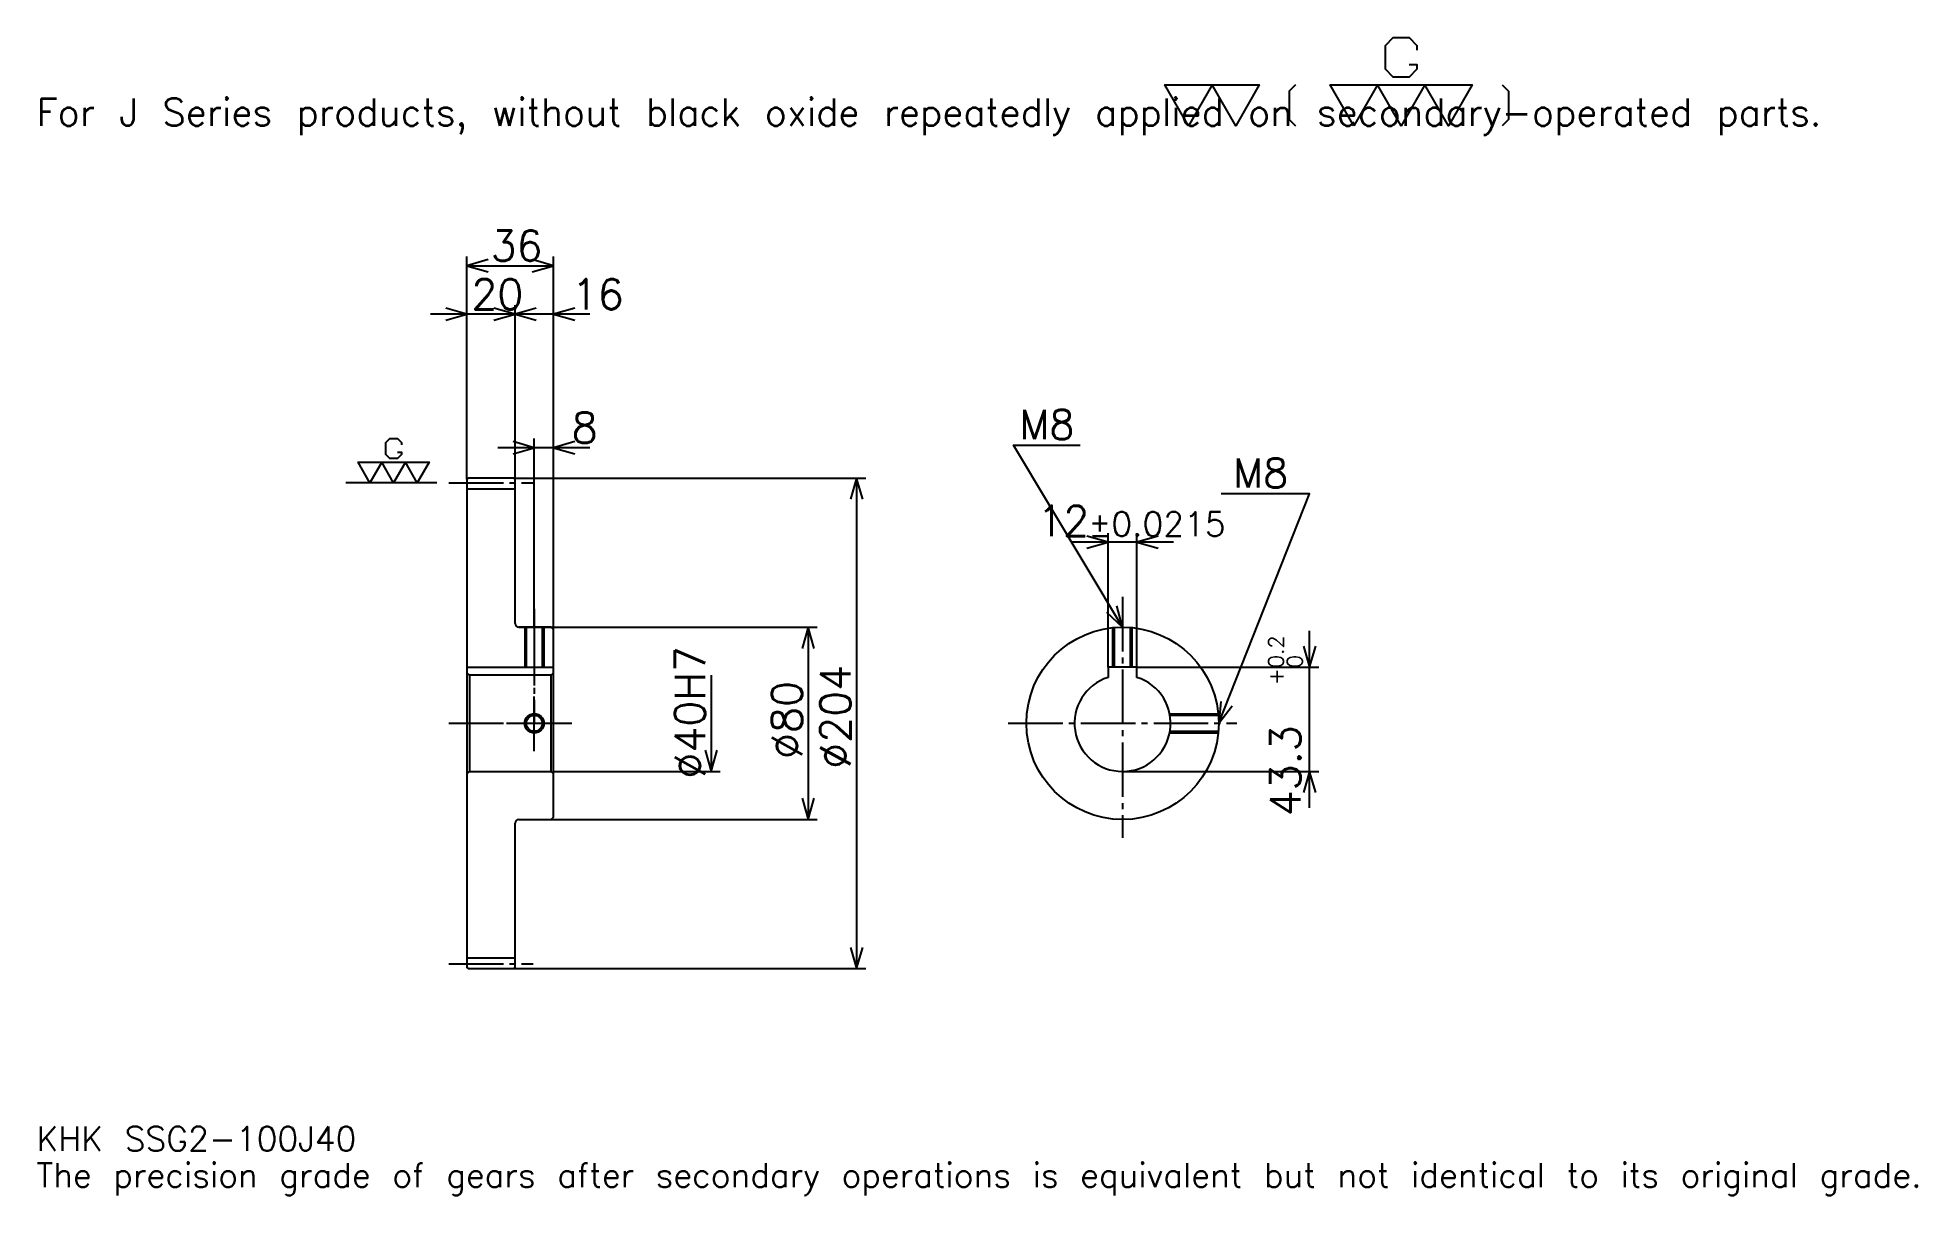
# Model space of a CAD drawing. Extents: x 26 to 808, y 9 to 491.
import ezdxf

# ---------------------------------------------------------------- set-up
doc = ezdxf.new("R2010")
doc.units = 0
doc.linetypes.add('DASHDOT', pattern=[30.260869, 22.695652, -2.521739, 2.521739, -2.521739])
doc.layers.get('0').update_dxf_attribs({"linetype": 'CONTINUOUS'})
doc.layers.add('DASHDOT', color=6, linetype='DASHDOT')
doc.styles.add('KANJI', font='TXT', dxfattribs={"bigfont": 'BIGFONT'})

msp = doc.modelspace()

# ---------------------------------------------------------------- linework, layer by layer
at = {"color": 5}
for p, q in [((204.260864, 307.521729), (204.260864, 399.565186)), ((240.260864, 307.521729), (240.260864, 399.565186)), ((204.260864, 395.782593), (240.260864, 395.782593)), ((239.391296, 375.608704), (189.130432, 375.608704)), ((255.391296, 375.608704), (209.130432, 375.608704)), ((224.260864, 307.521729), (224.260864, 379.391296)), ((232.260864, 307.521729), (232.260864, 323.913025)), ((255.391296, 320.130432), (217.130432, 320.130432)), ((204.260864, 307.021729), (204.260864, 307.521729)), ((223.760864, 307.521729), (240.260864, 307.521729)), ((224.260864, 307.021729), (224.260864, 307.521729)), ((232.260864, 245.521729), (232.260864, 307.521729)), ((232.260864, 245.521729), (232.260864, 307.521729)), ((240.260864, 307.521729), (370.130432, 307.521729)), ((240.260864, 244.521729), (240.260864, 307.521729)), ((366.347839, 307.521729), (366.347839, 103.521729)), ((470.956512, 228.821732), (470.956512, 284.608704)), ((482.956512, 228.821732), (482.956512, 284.608704)), ((498.086945, 280.82608), (455.82608, 280.82608)), ((225.760864, 245.521729), (240.260864, 245.521729)), ((240.260864, 245.521729), (349.956512, 245.521729)), ((346.173889, 245.521729), (346.173889, 165.521729)), ((554.782593, 170.391296), (554.782593, 243.952164)), ((482.956512, 228.821732), (558.565186, 228.821732)), ((305.82608, 225.521729), (305.82608, 185.521729)), ((240.260864, 185.521729), (309.608704, 185.521729)), ((476.956512, 185.521729), (558.565186, 185.521729)), ((225.760864, 165.521729), (240.260864, 165.521729)), ((240.260864, 165.521729), (349.956512, 165.521729)), ((223.760864, 103.521729), (240.260864, 103.521729)), ((240.260864, 103.521729), (370.130432, 103.521729))]:
    msp.add_line(p, q, dxfattribs=at)
at = {"color": 7}
msp.add_line((191.652161, 305.521729), (153.82608, 305.521729), dxfattribs=at)
at = {"color": 4}
for p, q in [((204.260864, 303.021729), (224.260864, 303.021729)), ((204.260864, 228.821732), (240.260864, 228.821732)), ((205.260864, 225.521729), (205.260864, 185.521729)), ((239.260864, 225.521729), (240.260864, 226.521729)), ((239.260864, 185.521729), (240.260864, 184.521729)), ((204.260864, 108.021729), (224.260864, 108.021729))]:
    msp.add_line(p, q, dxfattribs=at)
at = {"color": 7}
for points in [[(596.13916, 479.48349), (599.417419, 479.48349), (599.417419, 477.516541), (596.13916, 474.238281), (589.582642, 474.238281), (586.304382, 477.516541), (586.304382, 487.351318), (589.582642, 490.629578), (596.13916, 490.629578), (599.417419, 487.351318), (599.417419, 485.384369)], [(504.347839, 453.913055), (494.513062, 470.960022), (533.852173, 470.960022), (524.017395, 453.913055), (514.182617, 470.960022), (504.347839, 453.913055)], [(548.93219, 470.960022), (546.30957, 468.337402), (546.30957, 456.535675), (548.93219, 453.913055)], [(573.191345, 453.913055), (563.356567, 470.960022), (622.365234, 470.960022), (612.530457, 453.913055), (602.695679, 470.960022), (592.860901, 453.913055), (583.026123, 470.960022), (573.191345, 453.913055)], [(634.822632, 470.960022), (637.445251, 468.337402), (637.445251, 456.535675), (634.822632, 453.913055)], [(175.386948, 318.306946), (177.026077, 318.306946), (177.026077, 317.323486), (175.386948, 315.684326), (172.108688, 315.684326), (170.469559, 317.323486), (170.469559, 322.240845), (172.108688, 323.880005), (175.386948, 323.880005), (177.026077, 322.240845), (177.026077, 321.257385)], [(163.91304, 305.521729), (158.995636, 314.045197), (188.5, 314.045197), (183.582596, 305.521729), (178.665207, 314.045197), (173.747818, 305.521729), (168.830429, 314.045197), (163.91304, 305.521729)]]:
    msp.add_lwpolyline(points, dxfattribs=at)
at = {"color": 5}
for points in [[(213.086945, 398.304321), (204.260864, 395.782593), (213.086945, 393.260864)], [(231.434784, 393.260864), (240.260864, 395.782593), (231.434784, 398.304321)], [(195.434784, 373.086945), (204.260864, 375.608704), (195.434784, 378.130432)], [(215.434784, 373.086945), (224.260864, 375.608704), (215.434784, 378.130432)], [(233.086945, 378.130432), (224.260864, 375.608704), (233.086945, 373.086945)], [(249.086945, 378.130432), (240.260864, 375.608704), (249.086945, 373.086945)], [(223.434784, 317.608704), (232.260864, 320.130432), (223.434784, 322.652161)], [(249.086945, 322.652161), (240.260864, 320.130432), (249.086945, 317.608704)], [(476.956512, 245.521729), (431.565216, 321.173889), (459.304321, 321.173889)], [(368.869568, 298.695648), (366.347839, 307.521729), (363.82608, 298.695648)], [(516.956543, 205.521729), (554.782593, 301), (517.96521, 301)], [(462.130432, 278.304352), (470.956512, 280.82608), (462.130432, 283.347809)], [(491.782593, 283.347809), (482.956512, 280.82608), (491.782593, 278.304352)], [(470.253143, 251.792603), (476.956512, 245.521729), (474.577911, 254.387451)], [(348.695648, 236.695648), (346.173889, 245.521729), (343.652161, 236.695648)], [(552.260864, 237.647812), (554.782593, 228.821732), (557.304321, 237.647812)], [(517.862915, 214.656143), (516.956543, 205.521729), (522.551819, 212.798508)], [(303.304352, 194.347809), (305.82608, 185.521729), (308.347809, 194.347809)], [(557.304321, 176.695648), (554.782593, 185.521729), (552.260864, 176.695648)], [(343.652161, 174.347809), (346.173889, 165.521729), (348.695648, 174.347809)], [(363.82608, 112.347816), (366.347839, 103.521729), (368.869568, 112.347816)]]:
    msp.add_lwpolyline(points, dxfattribs=at)
at = {"color": 4}
for points in [[(224.260864, 247.021729), (224.260864, 307.021729), (223.760864, 307.521729), (204.760864, 307.521729), (204.260864, 307.021729), (204.260864, 184.521729)], [(225.760864, 165.521729), (239.260864, 165.521729), (240.260864, 166.521729), (240.260864, 244.521729), (239.260864, 245.521729), (225.760864, 245.521729)], [(228.260864, 245.521729), (228.260864, 228.821732)], [(228.935867, 245.521729), (228.935867, 228.821732)], [(235.585861, 245.521729), (235.585861, 228.821732)], [(236.260864, 245.521729), (236.260864, 228.821732)], [(472.956512, 228.821732), (472.956512, 245.321228)], [(473.6315, 228.821732), (473.6315, 245.383301)], [(480.281525, 228.821732), (480.281525, 245.383301)], [(480.956512, 228.821732), (480.956512, 245.321228)], [(482.956512, 224.60051), (482.956512, 228.821732), (470.956512, 228.821732), (470.956512, 224.60051)], [(204.260864, 184.521729), (205.260864, 185.521729), (239.260864, 185.521729), (239.260864, 225.521729), (205.260864, 225.521729), (204.260864, 226.521729)], [(496.552429, 209.521729), (516.755981, 209.521729)], [(496.678192, 208.846725), (516.818115, 208.846725)], [(496.552429, 201.521729), (516.755981, 201.521729)], [(496.678192, 202.196732), (516.818115, 202.196732)], [(204.260864, 184.521729), (204.260864, 104.021729), (204.760864, 103.521729), (223.760864, 103.521729), (224.260864, 104.021729), (224.260864, 164.021729)]]:
    msp.add_lwpolyline(points, dxfattribs=at)
for centre, radius in [((476.956512, 205.521729), 40), ((232.260864, 205.521729), 3.325)]:
    msp.add_circle(centre, radius, dxfattribs=at)
at = {"color": 7}
msp.add_circle((232.260864, 205.521729), 4, dxfattribs=at)
at = {"color": 4}
for centre, radius, start, end in [((225.760864, 247.021729), 1.5, 180, 270), ((476.956512, 205.521729), 20, 107.457602748, 72.542397252), ((225.760864, 164.021729), 1.5, 90, 180)]:
    msp.add_arc(centre, radius, start, end, dxfattribs=at)
at = {"layer": 'DASHDOT', "color": 7}
for p, q in [((196.695648, 305.521729), (231.82608, 305.521729)), ((476.956512, 258.130432), (476.956512, 157.956512)), ((232.260864, 245.521729), (232.260864, 205.521729)), ((196.695648, 205.521729), (247.82608, 205.521729)), ((429.391296, 205.521729), (524.521729, 205.521729)), ((196.695648, 105.521729), (231.82608, 105.521729))]:
    msp.add_line(p, q, dxfattribs=at)
for points in [[(232.260864, 253.086945), (232.260864, 221.256516)], [(232.260864, 193.956512), (232.260864, 217.086945)], [(220.695648, 205.521729), (243.82608, 205.521729)]]:
    msp.add_lwpolyline(points, dxfattribs=at)

# ---------------------------------------------------------------- texts
at = {"color": 7, "style": 'KANJI'}
for s, height, p in [('For J Series products, without black oxide repeatedly applied on secondary-operated parts.', 11.347826, (25.217392, 453.913055)), ('36', 12.608696, (214.065216, 397.799988)), ('20', 12.608696, (206.065216, 377.626099)), ('16', 12.608696, (247.82608, 377.626099)), ('8', 12.608696, (247.82608, 322.147827)), ('M8', 12.104348, (434.086945, 323.695648)), ('M8', 12.104348, (523.008667, 303.521729)), ('12', 12.608696, (441.473145, 283.347809)), ('%%p0.0215', 10.086957, (462.780304, 283.347809)), ('KHK SSG2-100J40', 10.086957, (25.217392, 27.73913)), ('The precision grade of gears after secondary operations is equivalent but not identical to its original grade.', 10.086957, (25.217392, 12.608696))]:
    msp.add_text(s, height=height, dxfattribs=at).set_placement(p)
for s, height, p in [('%%c40H7', 12.608696, (303.304352, 182.510864)), ('0.2', 6.304348, (543.939087, 228.526108)), ('%%c204', 12.608696, (363.82608, 186.608688)), ('+', 6.304348, (543.939087, 221.46524)), ('0', 6.304348, (551.75647, 228.526108)), ('%%c80', 12.608696, (343.652161, 190.706512)), ('43.3', 12.608696, (551, 166.889816))]:
    msp.add_text(s, height=height, rotation=90, dxfattribs=at).set_placement(p)

doc.saveas('drawing.dxf')
